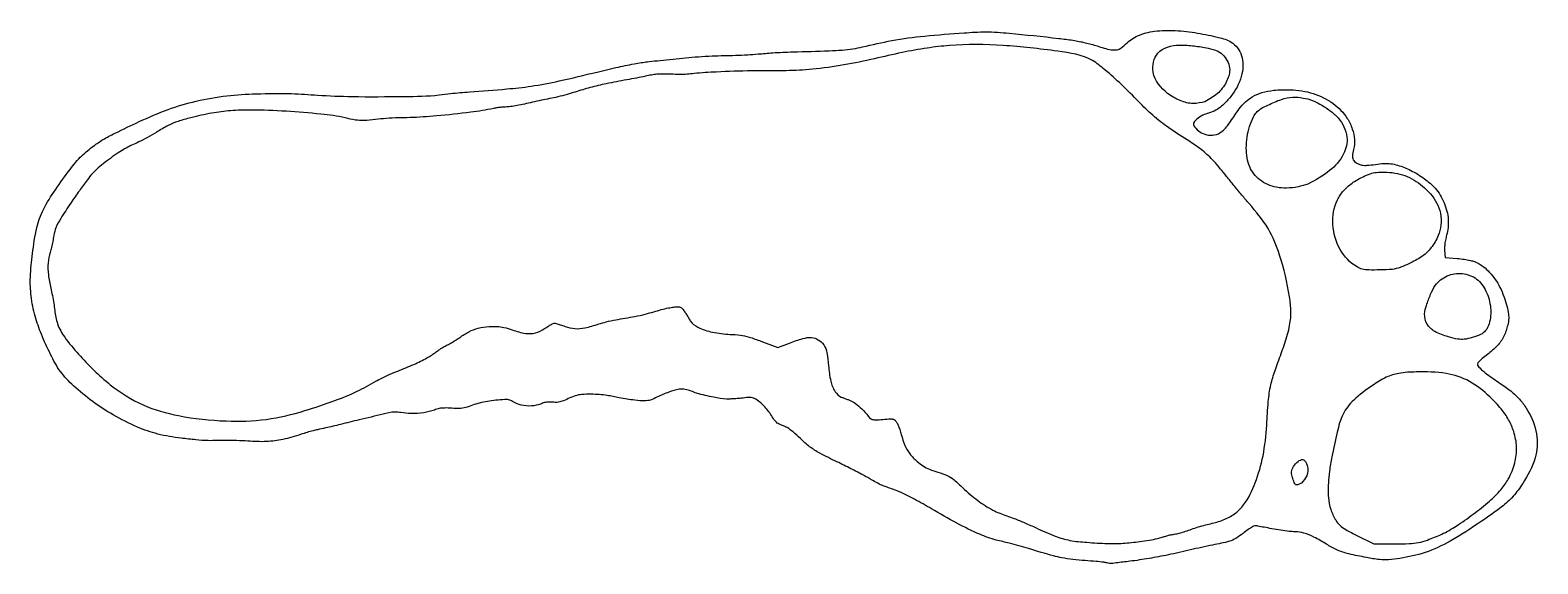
# Model space of a CAD drawing. Extents: x 31 to 285, y 56 to 145.
import ezdxf

# ---------------------------------------------------------------- set-up
doc = ezdxf.new("R2010")
doc.units = 0
doc.layers.get('0').update_dxf_attribs({"linetype": 'CONTINUOUS'})

msp = doc.modelspace()

# ---------------------------------------------------------------- linework, layer by layer
at = {"color": 7}
for p, q in [((228.560516, 133.436569), (228.560516, 133.436569)), ((245.876442, 119.600728), (245.876442, 119.600728)), ((268.847867, 108.508971), (268.926025, 107.285392)), ((268.926025, 107.285392), (270.982446, 107.114881)), ((263.160328, 106.384211), (263.160328, 106.384211)), ((273.501861, 93.838484), (273.501861, 93.838484)), ((153.901704, 93.215197), (156.748788, 92.139845)), ((156.748788, 92.139845), (158.721915, 92.905692)), ((244.779401, 69.364252), (244.779401, 69.364252)), ((217.595619, 59.561273), (217.595619, 59.561273)), ((254.126879, 60.575347), (256.948938, 59.165681)), ((256.948938, 59.165681), (260.479069, 59.165681)), ((265.95949, 59.817329), (265.95949, 59.817329)), ((212.112378, 55.979706), (212.112378, 55.979706))]:
    msp.add_line(p, q, dxfattribs=at)
for points, knots in [([(212.112378, 55.979706), (211.931248, 56.012655), (211.316188, 56.124539), (210.090209, 56.218925), (208.346928, 56.358194), (206.426901, 56.529698), (204.644353, 56.776349), (202.161324, 57.36487), (199.250395, 58.307761), (196.039105, 59.228524), (193.245363, 59.811903), (190.273475, 60.892551), (186.654985, 62.689277), (183.064709, 64.789727), (179.83018, 66.646815), (177.356306, 67.904518), (175.557294, 68.528003), (174.383275, 68.925539), (173.540418, 69.352204), (172.444066, 69.982246), (170.940117, 70.824148), (168.968565, 71.833612), (166.523567, 73.047631), (164.156904, 74.167371), (162.055028, 75.438295), (160.654414, 76.772536), (159.439122, 77.887615), (158.444774, 78.664136), (157.575694, 79.072673), (156.801911, 79.307145), (156.17262, 79.927781), (155.703793, 80.736324), (155.104339, 81.591462), (154.448143, 82.349334), (153.690188, 83.018742), (152.970832, 83.60633), (151.966424, 83.836156), (150.986016, 83.656765), (149.923584, 83.567833), (148.990559, 83.508756), (147.6689, 83.447191), (145.731713, 83.889968), (143.388001, 84.269577), (141.541624, 85.136453), (139.906052, 85.181819), (138.310619, 84.632112), (136.739584, 83.986583), (135.450978, 83.275565), (134.164531, 83.146659), (132.842908, 83.297559), (131.407724, 83.4564), (130.175724, 83.64669), (129.067053, 83.91314), (127.954672, 84.141625), (126.720997, 84.261206), (125.302421, 84.312632), (123.947508, 84.307562), (122.63206, 84.082181), (121.565807, 83.579215), (120.595403, 83.13432), (119.70508, 82.896041), (118.938219, 82.962702), (118.223555, 83.020655), (117.522371, 82.917657), (116.616717, 82.529133), (115.300346, 82.258245), (113.698574, 82.378089), (112.499396, 82.847632), (111.667617, 83.410081), (110.628668, 83.403572), (109.390816, 83.313304), (107.953849, 83.129198), (106.643073, 82.855358), (105.421482, 82.4676), (104.338001, 82.036679), (103.153224, 81.870616), (101.986477, 81.955229), (100.860102, 82.016338), (99.86512, 81.940714), (98.723764, 81.522609), (97.154898, 81.146055), (95.240148, 80.971001), (93.626013, 81.18729), (92.038952, 81.396215), (89.699985, 80.771624), (86.678974, 80.086319), (83.459952, 79.281605), (81.126903, 78.717741), (79.587146, 78.382832), (78.550633, 78.158713), (77.619707, 77.895544), (75.930173, 77.359344), (73.698687, 76.644014), (70.684972, 76.25285), (68.089317, 76.403132), (65.79123, 76.533532), (64.060097, 76.578076), (62.462738, 76.516563), (60.802169, 76.484575), (58.77955, 76.648524), (55.95244, 76.970956), (52.612267, 77.470651), (48.771584, 78.83999), (45.126669, 80.704054), (41.513903, 83.029297), (38.539216, 85.46989), (36.013299, 88.052788), (34.411236, 91.115274), (32.964441, 94.197424), (31.813368, 97.475088), (31.156289, 100.704618), (31.012682, 104.246468), (31.485639, 108.082575), (31.964784, 111.935054), (33.2475, 115.615327), (35.387166, 118.757411), (37.494947, 121.802318), (39.58777, 124.321301), (41.537914, 125.906283), (43.396954, 127.183582), (46.000665, 128.500552), (49.629091, 130.229756), (54.119761, 132.212554), (59.067665, 133.642168), (64.031976, 134.538799), (69.410114, 134.806075), (74.505295, 134.915514), (79.863745, 134.489995), (86.173712, 134.236061), (92.989139, 134.327315), (98.530917, 134.365879), (102.176646, 134.896847), (105.964102, 135.180833), (110.485755, 135.501568), (115.519069, 136.020086), (120.581287, 137.02147), (125.442418, 138.215709), (129.749926, 139.243944), (132.670513, 139.848407), (135.013949, 140.200725), (137.088843, 140.377853), (139.128883, 140.592058), (141.273477, 140.829188), (143.462888, 141.023515), (145.623359, 141.153924), (147.702855, 141.202174), (149.690694, 141.229432), (151.597075, 141.318317), (153.682429, 141.478616), (156.215535, 141.709403), (160.199424, 141.851547), (164.094832, 141.943839), (167.461406, 142.084061), (169.333689, 142.281951), (172.108625, 142.898899), (176.073926, 143.838481), (181.806339, 144.574445), (187.073105, 144.935292), (191.829665, 145.277551), (197.132866, 144.837616), (202.007431, 144.318723), (206.276772, 143.812941), (208.436379, 143.391107), (210.577332, 142.798318), (212.387596, 142.145093), (214.247193, 142.088176), (215.45768, 143.453571), (217.33206, 144.720572), (220.270144, 145.418552), (223.676697, 145.48841), (227.286529, 145.026216), (230.404111, 144.37758), (233.292704, 143.627354), (235.059514, 141.204923), (234.967715, 137.829563), (233.653271, 135.105733), (231.947382, 133.19398), (230.615913, 132.024868), (229.272538, 131.560335), (228.092853, 131.197202), (227.292241, 130.592656), (226.393675, 129.80659), (227.069324, 128.816597), (227.949402, 128.189385), (229.180168, 127.738954), (230.570417, 127.830961), (231.886835, 128.727472), (233.01756, 130.315981), (234.089012, 132.003103), (235.276914, 133.437466), (236.593108, 134.356236), (238.189795, 135.089722), (240.372017, 135.428136), (243.279998, 135.541762), (246.769858, 135.02635), (250.157871, 133.371929), (252.356205, 131.128439), (253.37476, 128.935738), (253.777334, 127.1455), (253.640815, 125.579204), (253.263997, 124.421599), (253.520786, 123.432682), (254.248952, 123.050106), (254.992343, 122.730935), (256.002963, 122.752862), (257.232799, 122.915332), (258.559662, 123.092245), (259.821766, 123.058334), (261.353016, 122.724637), (263.293657, 121.915689), (265.408667, 120.607401), (267.485304, 118.902934), (268.890565, 116.504475), (269.633355, 113.740506), (269.375518, 111.588698), (268.965986, 110.186259), (268.849566, 109.341361), (268.848408, 108.773977), (268.847867, 108.508971)], [0, 0, 0, 0, 0.552107, 1.874785, 3.683364, 5.800947, 7.657316, 9.075324, 13.449723, 16.832367, 19.093179, 22.001885, 26.286987, 31.197815, 34.476625, 37.48151, 39.500309, 40.183693, 41.196731, 42.325867, 43.979232, 46.365866, 48.970209, 52.167467, 54.224237, 56.300346, 57.946422, 59.182824, 60.058708, 60.820951, 61.570115, 62.633517, 63.627493, 64.699055, 65.627691, 66.671776, 67.431488, 68.631871, 69.627065, 70.634692, 71.437715, 73.584022, 76.542978, 78.554294, 79.594348, 81.363871, 83.54797, 84.722358, 85.720546, 87.359442, 88.712084, 90.053035, 91.094946, 92.132166, 93.457025, 94.806639, 96.391172, 97.516606, 98.774912, 99.90545, 100.727605, 101.497727, 102.19501, 102.878605, 103.595223, 105.142457, 106.862822, 108.330922, 108.976037, 109.809218, 111.334706, 112.74929, 114.137926, 115.348139, 116.591485, 117.623918, 118.903127, 120.091327, 121.012702, 121.867389, 123.720407, 125.848553, 127.580774, 128.604429, 130.615517, 134.714402, 137.964967, 140.552627, 141.917439, 142.69205, 143.733452, 144.817638, 148.0115, 150.74734, 153.875585, 155.792434, 157.656421, 159.066461, 160.587923, 162.635564, 165.145634, 169.131508, 172.728247, 177.320887, 181.390831, 185.588652, 188.860671, 192.132474, 195.879939, 199.087685, 202.526356, 205.728534, 209.672255, 214.10757, 217.350188, 221.247414, 225.447904, 228.482866, 231.023882, 232.959764, 235.239864, 239.76187, 245.028844, 249.938503, 255.177457, 260.12227, 266.07688, 270.450544, 276.238884, 285.013282, 290.912712, 292.819815, 296.057455, 302.302176, 306.422838, 311.225662, 317.766199, 321.441581, 324.510605, 326.710985, 328.545738, 330.756562, 332.864854, 335.018545, 337.35004, 339.356475, 341.258116, 343.313998, 345.080346, 347.532511, 350.94335, 357.035549, 359.222909, 361.051856, 362.67308, 367.744808, 373.272467, 379.979954, 383.59463, 387.55293, 395.908265, 398.31836, 400.441745, 402.50932, 404.950801, 406.30664, 407.68421, 410.126235, 413.077732, 416.556477, 420.330344, 423.93872, 426.189237, 429.06577, 432.09484, 435.901707, 437.876257, 439.795849, 441.103766, 442.122681, 443.430626, 444.261319, 445.167697, 446.372416, 447.648359, 448.979959, 450.390688, 452.258096, 454.794446, 456.403402, 457.79665, 459.574827, 461.624936, 464.368388, 468.301767, 472.06935, 475.49144, 477.478408, 479.262783, 480.930333, 482.135126, 482.869166, 483.761303, 484.449742, 485.296893, 486.724356, 488.19801, 489.298705, 490.493684, 492.878736, 495.562625, 497.946119, 500.854419, 503.746059, 506.380851, 507.224425, 508.131169, 508.925845, 508.925845, 508.925845, 508.925845]), ([(217.595619, 59.561273), (218.138782, 59.639297), (219.141026, 59.783267), (220.413594, 60.011338), (221.32655, 60.248662), (222.007257, 60.503379), (222.680829, 60.66729), (223.451481, 60.800446), (224.330556, 60.983611), (225.304182, 61.265246), (226.349131, 61.638213), (227.459962, 62.026236), (228.612849, 62.361866), (230.134457, 62.688039), (231.903515, 63.198502), (233.736116, 64.245763), (235.651953, 66.245889), (237.179526, 69.567445), (238.509171, 74.076593), (238.959348, 78.700464), (239.122925, 82.693908), (239.546012, 85.785856), (240.217608, 87.95126), (240.857398, 89.694354), (241.357191, 91.109935), (242.063794, 93.040239), (242.774431, 95.345535), (243.134117, 98.120292), (242.583819, 102.236761), (241.505466, 106.965887), (239.359022, 112.394374), (236.724508, 115.453579), (234.728452, 117.810097), (233.468309, 119.334313), (231.914347, 121.262718), (230.26486, 123.309681), (228.201047, 125.30735), (225.561669, 127.043159), (222.668932, 128.868092), (219.779238, 131.080709), (217.23513, 133.628058), (214.646247, 136.286), (212.041014, 138.581732), (208.810736, 141.220171), (202.681826, 142.115511), (194.739669, 143.04081), (187.339173, 143.152953), (181.686942, 142.460106), (177.48765, 141.718967), (172.857371, 140.598939), (167.849825, 139.552221), (162.89325, 138.857541), (157.718414, 138.589872), (152.326883, 138.661497), (147.160568, 138.483129), (143.533482, 138.2784), (141.454821, 138.039981), (140.172923, 138.007889), (138.872507, 138.058185), (137.636308, 138.114469), (136.52033, 138.076885), (135.474881, 137.936032), (134.337633, 137.674023), (132.945648, 137.41783), (130.75059, 137.012112), (128.142985, 136.529164), (125.253882, 135.865671), (123.081854, 135.182811), (121.280805, 134.636838), (119.839699, 134.26554), (118.399662, 133.95274), (116.966846, 133.676149), (115.551188, 133.373297), (114.1986, 133.055803), (112.972034, 132.793518), (111.912639, 132.617495), (111.026912, 132.546358), (110.285517, 132.52561), (109.623153, 132.445229), (107.918705, 132.061601), (104.521236, 131.569709), (99.814963, 131.061629), (95.760064, 130.768827), (92.927441, 130.746589), (91.006258, 130.636014), (89.058929, 130.479098), (87.345259, 130.247971), (85.620061, 130.326025), (83.276917, 130.981652), (79.37328, 131.455176), (74.083894, 131.880586), (69.0138, 132.080843), (64.84477, 131.992111), (61.457788, 131.55041), (58.522467, 130.862173), (56.042999, 130.22891), (54.117587, 129.430057), (52.471299, 128.417564), (50.843539, 127.475436), (49.493773, 126.735539), (47.889254, 126.051618), (45.920751, 124.966005), (43.691387, 123.298946), (41.779243, 121.741347), (40.466508, 120.054693), (39.267116, 118.414872), (37.788375, 116.269462), (36.431224, 114.233277), (35.369221, 112.433257), (35.072366, 111.080947), (34.870441, 109.963749), (34.659004, 109.01853), (34.314126, 107.841202), (34.010298, 106.306622), (34.081585, 104.263429), (34.4534, 102.450015), (34.821114, 100.866201), (35.043487, 99.622538), (35.234564, 98.013895), (35.539711, 95.998524), (37.036769, 93.518818), (39.973285, 90.071567), (44.138307, 85.897935), (49.868519, 82.249693), (56.595198, 80.395214), (63.567816, 79.678646), (70.752113, 79.829324), (76.843258, 81.346369), (81.896323, 83.06449), (85.93036, 84.634007), (88.473319, 86.100441), (90.28242, 87.091187), (91.524278, 87.660432), (93.327277, 88.386357), (95.443902, 89.227366), (97.617895, 90.273737), (99.042515, 91.189071), (99.970198, 91.874657), (100.651336, 92.296722), (101.363587, 92.684976), (102.062061, 93.054657), (102.699712, 93.43565), (103.597029, 94.056509), (104.746979, 94.848448), (106.437437, 95.466247), (108.056772, 95.669018), (109.505706, 95.738687), (110.825725, 95.556626), (112.394067, 95.031329), (114.119575, 94.457518), (116.089965, 94.454963), (117.323098, 95.18431), (118.209506, 95.779774), (118.735336, 96.063492), (119.156063, 96.290552), (119.616811, 96.121461), (120.225713, 95.973168), (121.250789, 95.614654), (122.632538, 95.231779), (124.588901, 95.425467), (126.29559, 96.016948), (128.014185, 96.495948), (129.498965, 96.820472), (131.114403, 97.089519), (132.775183, 97.37161), (134.386568, 97.726794), (135.859042, 98.133098), (137.147489, 98.517552), (138.260537, 98.792728), (139.227659, 98.952448), (139.982822, 99.065642), (140.663458, 98.812215), (141.017855, 98.265186), (141.402898, 97.714751), (141.741811, 97.185844), (142.160423, 96.288792), (143.566964, 95.323809), (145.89407, 94.634617), (148.309799, 94.35431), (150.386121, 94.306219), (152.114284, 93.891529), (153.24592, 93.463335), (153.901704, 93.215197)], [0, 0, 0, 0, 1.646216, 3.037592, 3.876639, 4.471506, 5.215802, 5.951542, 6.818192, 7.908086, 8.988791, 10.146401, 11.438046, 12.586885, 14.816233, 16.936363, 18.83314, 23.031636, 27.726406, 32.914674, 36.901082, 39.72905, 42.242413, 43.683435, 45.3012, 46.745473, 49.850668, 52.526722, 55.055194, 62.248282, 67.084198, 72.364707, 74.23073, 76.3612, 78.295096, 81.661705, 84.244248, 86.869405, 91.114201, 94.51363, 97.755174, 101.906037, 105.629818, 108.208703, 114.254523, 123.495158, 132.529438, 136.270783, 140.574676, 145.312613, 150.559664, 155.91758, 160.307911, 166.091008, 172.088898, 175.813592, 176.984999, 178.363218, 179.654707, 180.88909, 182.074903, 182.998791, 184.048931, 185.574197, 187.244522, 190.745759, 193.530258, 196.129929, 197.573452, 199.176052, 200.592673, 201.993705, 203.553763, 204.935342, 206.16161, 207.316524, 208.153848, 208.825083, 209.541166, 210.15075, 214.064313, 219.826883, 224.355253, 226.250536, 228.323178, 230.126315, 232.111922, 233.502354, 235.270012, 239.383272, 245.270593, 251.196286, 254.596416, 257.767726, 261.420714, 263.638092, 265.43586, 267.648171, 269.42593, 271.081442, 272.259623, 274.656359, 277.79937, 280.613174, 282.003828, 284.194462, 286.713417, 289.81204, 291.560874, 292.919931, 293.93095, 294.972954, 295.82164, 297.612832, 299.637759, 301.904728, 303.158272, 304.517089, 305.689239, 308.028471, 310.546871, 314.232007, 321.637659, 328.153103, 334.345981, 342.373823, 349.143243, 355.779507, 361.096921, 365.171173, 368.730398, 369.888705, 371.358431, 372.824772, 375.719642, 378.191386, 380.047956, 380.789532, 381.651227, 382.448887, 383.222977, 384.022078, 384.674882, 386.497717, 388.191499, 390.012229, 391.376528, 392.533102, 393.983921, 396.329544, 397.980867, 399.68868, 400.521599, 401.176792, 401.517322, 401.87691, 402.56544, 403.435337, 405.119804, 406.820521, 409.225938, 410.534981, 412.170737, 413.78246, 415.447706, 417.223967, 418.729849, 420.028524, 421.259846, 422.160253, 422.983131, 423.508395, 424.233346, 424.867122, 425.541922, 426.113041, 427.81262, 430.380276, 433.399816, 435.070409, 436.596566, 438.699807, 438.699807, 438.699807, 438.699807]), ([(228.560516, 133.436569), (229.294579, 133.849572), (230.745138, 134.665694), (232.205808, 136.578682), (232.876614, 138.4987), (232.522951, 140.074824), (231.808108, 141.177651), (230.646345, 142.091441), (228.873133, 142.512058), (226.723576, 142.83981), (223.884582, 143.125581), (220.272232, 142.264733), (219.337191, 137.869046), (221.712917, 135.052339), (224.294376, 133.568809), (226.517937, 132.962475), (227.909868, 133.28555), (228.560516, 133.436569)], [0, 0, 0, 0, 2.501612, 4.943351, 7.081767, 8.335628, 9.648114, 10.96208, 12.658478, 15.028392, 17.47837, 21.377358, 24.652813, 28.961714, 31.394927, 33.649539, 35.628489, 35.628489, 35.628489, 35.628489]), ([(245.876442, 119.600728), (247.141927, 120.280965), (249.482569, 121.539132), (251.96815, 124.293324), (252.690418, 127.160462), (251.990257, 129.247268), (251.019985, 130.802073), (249.558244, 132.013805), (248.075318, 132.993154), (246.570094, 133.732359), (245.016754, 134.119003), (243.263287, 134.311156), (241.218741, 133.838694), (239.4605, 133.040179), (238.031423, 132.337936), (237.175304, 131.700988), (236.565275, 130.670724), (236.019067, 129.289358), (235.611028, 127.501001), (235.4386, 125.214689), (235.787098, 122.534664), (237.710167, 120.045659), (240.12961, 119.021935), (242.368609, 118.895977), (244.161851, 119.05348), (245.32965, 119.426208), (245.876442, 119.600728)], [0, 0, 0, 0, 4.290317, 7.935374, 10.824892, 12.628993, 14.395291, 16.26294, 18.263312, 19.730711, 21.263541, 23.048409, 24.964601, 27.467192, 28.832904, 29.747911, 30.61128, 32.376182, 34.199199, 36.08379, 39.259802, 42.044308, 45.112876, 46.801523, 48.752532, 50.470383, 50.470383, 50.470383, 50.470383]), ([(263.160328, 106.384211), (263.862759, 106.725523), (265.151135, 107.351547), (266.725009, 108.961569), (267.796764, 110.739479), (268.355584, 112.763582), (268.253283, 114.692961), (267.366739, 117.08154), (265.30261, 119.363478), (262.246624, 121.25573), (259.456135, 121.669983), (257.485002, 121.626423), (256.258909, 121.365405), (254.881839, 120.734208), (253.309608, 119.86409), (251.824838, 118.548626), (250.304114, 116.337814), (249.77242, 112.730428), (250.956944, 108.579752), (253.159226, 106.118163), (255.037785, 105.253546), (256.370148, 105.140582), (258.043797, 105.205582), (259.832792, 105.193796), (261.591358, 105.596964), (262.585801, 106.095936), (263.160328, 106.384211)], [0, 0, 0, 0, 2.325047, 4.264521, 6.658919, 8.484632, 10.483281, 12.346442, 16.029123, 19.472503, 22.941159, 24.300982, 25.380404, 26.672336, 28.829723, 30.751666, 32.568581, 36.784723, 41.144285, 45.218133, 46.173101, 47.277714, 49.178592, 51.215689, 52.620365, 54.542238, 54.542238, 54.542238, 54.542238]), ([(270.982446, 107.114881), (271.367893, 107.074082), (272.107258, 106.995819), (273.08508, 106.822698), (274.548447, 106.420429), (276.331774, 105.063621), (278.156952, 102.602347), (279.063713, 100.102175), (279.571115, 98.207838), (279.68159, 96.993951), (279.415563, 95.640824), (278.913185, 94.017683), (277.715713, 92.308386), (276.352378, 91.215986), (275.244438, 90.384598), (274.694674, 89.869111), (274.23745, 89.270324), (274.999726, 88.432708), (276.222377, 87.47535), (278.152708, 86.170963), (280.110334, 84.823093), (281.66817, 83.324529), (283.219985, 81.036332), (284.637, 77.792876), (284.312261, 73.261293), (282.403577, 69.872728), (280.472839, 67.097223), (278.049541, 64.983146), (274.45271, 62.555044), (270.30468, 59.767979), (265.71521, 57.566167), (262.137902, 56.841372), (259.566424, 56.437141), (257.6732, 56.503827), (255.456596, 56.936926), (253.036859, 57.367635), (250.742178, 58.068515), (248.860166, 59.184037), (247.0993, 60.268883), (245.332108, 61.0416), (243.886021, 61.195075), (242.581744, 61.257865), (241.283013, 61.44861), (239.880235, 61.684915), (238.593866, 61.964343), (237.64116, 62.075503), (236.965797, 62.284194), (236.429369, 61.960076), (235.778989, 61.543843), (234.861964, 60.859099), (233.877138, 60.095117), (232.625431, 59.525663), (231.283393, 59.273091), (229.711246, 58.951109), (227.984028, 58.576144), (225.493979, 58.007641), (222.562859, 57.335051), (219.16704, 56.705005), (216.236023, 56.248431), (214.028904, 56.050867), (212.729352, 55.788584), (212.241367, 55.939749), (212.112378, 55.979706)], [0, 0, 0, 0, 1.16246, 2.22983, 2.977263, 5.697544, 8.712707, 12.092442, 13.591655, 14.596922, 15.712726, 17.702416, 19.658252, 21.8562, 22.939785, 23.766046, 24.208578, 24.949345, 26.543985, 29.263063, 31.740347, 33.721028, 35.688945, 40.024045, 44.054094, 48.803759, 51.51322, 54.167469, 58.380458, 64.538008, 69.155948, 73.527045, 75.435396, 76.948241, 79.180201, 82.200573, 84.328732, 86.32734, 88.732934, 90.550702, 92.043076, 93.06127, 94.471884, 95.972672, 97.338173, 98.39241, 98.907672, 99.331231, 100.177578, 101.269836, 102.744941, 103.911348, 105.3517, 106.826176, 108.730347, 110.65217, 114.489719, 117.74741, 121.022511, 123.350722, 124.469327, 124.871248, 124.871248, 124.871248, 124.871248]), ([(273.501861, 93.838484), (273.987445, 93.960571), (274.823689, 94.170823), (275.862065, 94.997649), (276.559278, 96.566728), (276.738362, 98.904871), (276.00191, 101.56015), (274.4077, 103.873926), (271.838691, 104.781836), (269.204084, 104.387027), (267.331871, 102.897953), (266.433029, 100.998325), (265.829164, 99.407527), (265.358715, 97.717354), (265.75398, 95.977331), (267.32951, 94.590605), (269.235045, 94.027378), (270.88437, 93.535544), (272.268313, 93.475549), (273.05369, 93.706623), (273.501861, 93.838484)], [0, 0, 0, 0, 1.488011, 2.562569, 3.845813, 6.516187, 9.430241, 11.998606, 14.605214, 17.133866, 19.712942, 21.390357, 23.381447, 24.837961, 26.593803, 28.392079, 30.843069, 32.501669, 33.548768, 34.940444, 34.940444, 34.940444, 34.940444]), ([(158.721915, 92.905692), (159.455398, 93.182394), (160.653656, 93.634429), (162.342192, 93.962787), (163.615234, 93.514299), (164.607559, 92.62094), (165.14044, 91.028793), (165.269058, 88.959021), (165.539099, 86.73584), (166.167757, 84.825985), (167.146431, 83.89183), (167.935177, 83.64624), (168.426797, 83.449055), (169.094511, 83.227001), (169.934476, 82.704023), (170.94235, 81.79495), (171.778976, 80.911026), (172.403011, 80.071677), (173.34896, 79.946627), (174.432819, 80.081924), (175.491736, 80.183799), (176.375947, 80.121711), (176.740385, 79.612325), (177.012568, 79.041694), (177.274211, 78.340829), (177.605556, 77.192074), (178.004643, 75.765064), (178.921829, 74.213426), (180.042162, 73.122924), (181.146806, 72.232233), (182.337004, 71.624374), (183.722084, 71.174658), (185.179567, 70.763914), (186.601743, 69.845331), (188.146376, 68.261005), (190.257875, 66.476009), (192.717327, 64.836315), (194.856072, 63.989096), (196.683584, 63.38284), (198.328488, 62.684868), (200.623713, 61.663197), (203.080388, 60.48838), (205.949117, 59.643977), (208.904743, 59.409777), (211.885825, 59.202904), (214.859781, 59.224793), (216.666144, 59.446957), (217.595619, 59.561273)], [0, 0, 0, 0, 2.362528, 3.859554, 5.013877, 6.2815, 7.72576, 9.905446, 12.509394, 14.442313, 15.822512, 16.33705, 16.908559, 17.41331, 18.44303, 19.846302, 21.459765, 22.162376, 22.831748, 24.160602, 25.46215, 26.088575, 26.641598, 27.214113, 28.013261, 28.87107, 30.807032, 32.435791, 34.208137, 35.469569, 36.680689, 38.18938, 39.83956, 41.193328, 43.207729, 46.463003, 49.480093, 52.022848, 53.334818, 55.257633, 57.3777, 60.87478, 63.416747, 66.293142, 69.740217, 72.38886, 75.196341, 75.196341, 75.196341, 75.196341]), ([(265.95949, 59.817329), (266.772148, 60.11886), (268.462441, 60.74603), (271.033123, 62.254223), (273.69289, 64.144226), (276.238133, 66.13565), (278.260866, 68.077835), (279.763606, 70.224471), (280.751967, 72.646788), (281.102208, 75.414688), (280.59072, 77.892423), (279.681526, 80.065491), (278.305694, 82.016763), (276.149011, 84.240525), (273.225922, 86.660137), (268.846575, 88.07848), (264.787965, 88.082145), (261.382089, 87.959981), (258.837564, 87.202796), (256.372061, 85.521854), (253.725859, 83.696136), (251.557938, 80.99814), (250.685814, 77.589068), (250.028316, 74.372321), (249.481182, 71.518539), (249.280204, 69.235023), (249.233356, 67.071436), (249.626764, 64.936343), (250.368244, 63.398671), (251.211247, 62.220266), (252.481349, 61.390678), (253.492385, 60.889727), (254.126879, 60.575347)], [0, 0, 0, 0, 2.596005, 5.39957, 8.904978, 12.384313, 15.090782, 17.281629, 20.198805, 22.854494, 25.524091, 27.686724, 29.885446, 32.635908, 36.982998, 41.110697, 46.136262, 49.095125, 51.307302, 53.985776, 57.989307, 60.943458, 64.112748, 68.391692, 70.843356, 72.813343, 75.265048, 77.317363, 79.255268, 80.348899, 81.612519, 83.741787, 83.741787, 83.741787, 83.741787]), ([(244.779401, 69.364252), (245.122829, 69.760855), (245.857537, 70.609319), (246.00263, 72.136419), (245.186659, 73.612431), (244.076487, 72.975686), (243.469827, 72.25557), (243.030077, 71.280482), (243.277021, 70.305183), (243.498498, 69.649748), (243.797654, 69.003457), (244.158941, 69.125792), (244.440572, 69.215505), (244.66055, 69.312077), (244.779401, 69.364252)], [0, 0, 0, 0, 1.532937, 3.279458, 4.526383, 5.359188, 6.490022, 7.478157, 8.394363, 9.325904, 9.834861, 10.037244, 10.36586, 10.752062, 10.752062, 10.752062, 10.752062]), ([(260.479069, 59.165681), (261.286309, 59.163468), (262.618482, 59.159816), (264.470806, 59.335681), (265.465694, 59.657566), (265.95949, 59.817329)], [0, 0, 0, 0, 2.422827, 3.998345, 5.550925, 5.550925, 5.550925, 5.550925])]:
    msp.add_open_spline(points, degree=3, knots=knots, dxfattribs=at)

doc.saveas('drawing.dxf')
